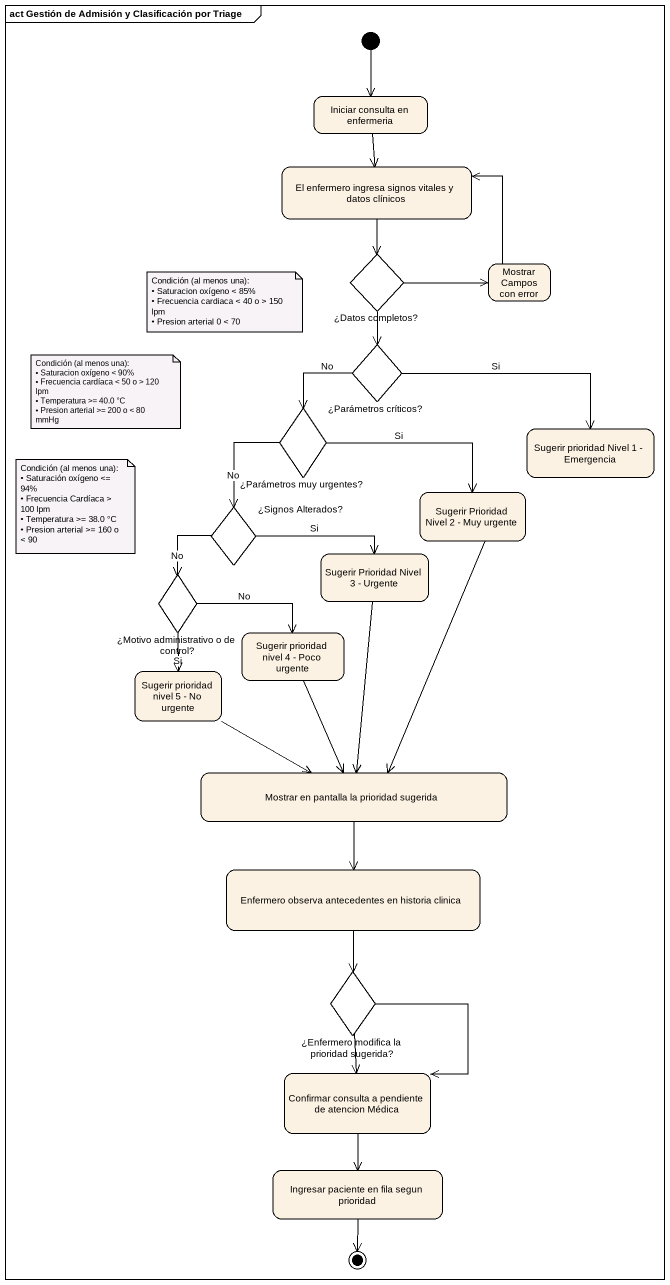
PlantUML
@startuml
mainframe act Gestión de Admisión y Clasificación por Triage
hide empty description
state "Iniciar consulta en enfermeria" as Iniciar_consulta_en
state "El enfermero ingresa signos vitales y datos clínicos" as El_enfermero_ingresa_signos
state "¿Datos completos?" as Datos_completos <<choice>>
state "Mostrar Campos con error" as Mostrar_Campos_con_error
state "¿Parámetros críticos?" as Parámetros_críticos <<choice>>
state "¿Parámetros muy urgentes?" as Parámetros_muy_urgentes <<choice>>
state "Sugerir prioridad Nivel 1 - Emergencia" as Sugerir_prioridad_Nivel_1
state "¿Signos Alterados?" as Signos_Alterados <<choice>>
state "Sugerir Prioridad Nivel 2 - Muy urgente" as Sugerir_Prioridad_Nivel_2
state "Sugerir Prioridad Nivel 3 - Urgente" as Sugerir_Prioridad_Nivel_3
state "¿Motivo administrativo o de control?" as Motivo_administrativo_o_de <<choice>>
state "Sugerir prioridad nivel 4 - Poco urgente" as Sugerir_prioridad_nivel_4
state "Sugerir prioridad nivel 5 - No urgente" as Sugerir_prioridad_nivel_5
state "Mostrar en pantalla la prioridad sugerida" as Mostrar_en_pantalla_la
state "Enfermero observa antecedentes en historia clinica" as Enfermero_observa
state "¿Enfermero modifica la prioridad sugerida?" as Enfermero_modifica_la <<choice>>
state "Confirmar consulta a pendiente de atencion Médica" as Confirmar_consulta_a
state "Ingresar paciente en fila segun prioridad" as Ingresar_paciente_en_fila
[*] --> Iniciar_consulta_en
Iniciar_consulta_en --> El_enfermero_ingresa_signos
El_enfermero_ingresa_signos --> Datos_completos
Datos_completos -right-> Mostrar_Campos_con_error
Datos_completos --> Parámetros_críticos
Mostrar_Campos_con_error -up-> El_enfermero_ingresa_signos
Parámetros_críticos --> Parámetros_muy_urgentes : No
Parámetros_críticos -right-> Sugerir_prioridad_Nivel_1 : Si
Parámetros_muy_urgentes --> Signos_Alterados : No
Parámetros_muy_urgentes -right-> Sugerir_Prioridad_Nivel_2 : Si
Signos_Alterados -right-> Sugerir_Prioridad_Nivel_3 : Si
Signos_Alterados --> Motivo_administrativo_o_de : No
Sugerir_Prioridad_Nivel_2 --> Mostrar_en_pantalla_la
Sugerir_Prioridad_Nivel_3 --> Mostrar_en_pantalla_la
Motivo_administrativo_o_de -right-> Sugerir_prioridad_nivel_4 : No
Motivo_administrativo_o_de --> Sugerir_prioridad_nivel_5 : Si
Sugerir_prioridad_nivel_4 --> Mostrar_en_pantalla_la
Sugerir_prioridad_nivel_5 -right-> Mostrar_en_pantalla_la
Mostrar_en_pantalla_la --> Enfermero_observa
Enfermero_observa --> Enfermero_modifica_la
Enfermero_modifica_la --> Confirmar_consulta_a
Enfermero_modifica_la --> Confirmar_consulta_a
Confirmar_consulta_a --> Ingresar_paciente_en_fila
Ingresar_paciente_en_fila --> [*]
note as N1
  Condición (al menos una):
  • Saturacion oxígeno < 85%
  • Frecuencia cardiaca < 40 o > 150 lpm
  • Presion arterial 0 < 70
end note
note as N2
  Condición (al menos una):
  • Saturacion oxígeno < 90%
  • Frecuencia cardíaca < 50 o > 120 lpm
  • Temperatura >= 40.0 °C
  • Presion arterial >= 200 o < 80 mmHg
end note
note as N3
  Condición (al menos una):
  • Saturación oxígeno <= 94%
  • Frecuencia Cardíaca > 100 lpm
  • Temperatura >= 38.0 °C
  • Presion arterial >= 160 o < 90
end note
@enduml
